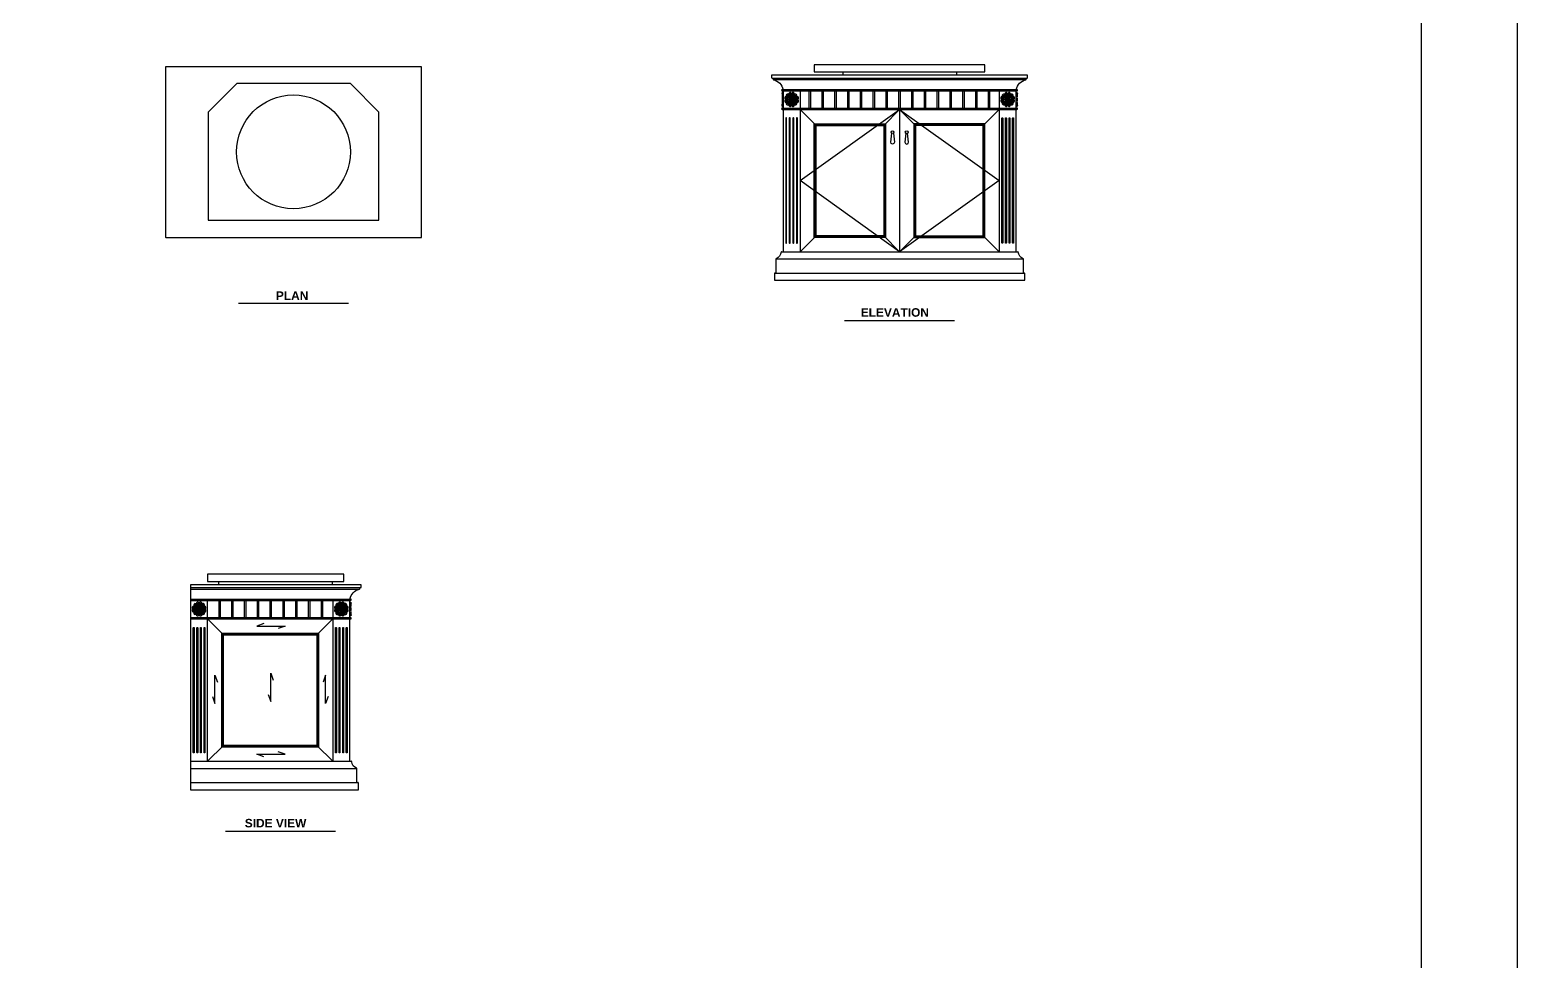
# Model space of a CAD drawing. Header units: inches. Extents: x 10 to 52.5, y 12.6 to 37.4.
# Drawn here: x 25.8 to 31.03, y 19.12 to 22.4 of the extents above; entities that cross this region are included whole.
import ezdxf

# ---------------------------------------------------------------- set-up
doc = ezdxf.new("R2010")
doc.units = ezdxf.units.IN
doc.header["$MEASUREMENT"] = 0
for name, color, linetype in [('02', 2, 'Continuous'), ('4', 4, 'Continuous'), ('kadrbm', 4, 'Continuous')]:
    doc.layers.add(name, color=color, linetype=linetype)
doc.styles.add('HT', font='swisseb.ttf')

# ---------------------------------------------------------------- blocks, each defined once
blk = doc.blocks.new('kadrbm')
at = {"layer": 'kadrbm', "color": 4}
blk.add_lwpolyline([(0, 0), (0, 24.7972), (21, 24.7972), (21, 0), (0, 0)], close=True, dxfattribs=at)
blk.add_lwpolyline([(20.6631, 0.3257), (20.6631, 24.4603), (0.3369, 24.4603), (0.3369, 0.3257), (20.6631, 0.3257)], dxfattribs=at)

msp = doc.modelspace()

# ---------------------------------------------------------------- linework, layer by layer
at = {"layer": '02'}
for p, q in [((28.4072, 22.2271), (29.3032, 22.2271)), ((28.4111, 22.2221), (29.2994, 22.2221)), ((28.4427, 22.1871), (29.2677, 22.1871)), ((28.4427, 22.1821), (29.2677, 22.1821)), ((28.5377, 22.1221), (28.5377, 22.1821)), ((28.5427, 22.1221), (28.5427, 22.1821)), ((28.5827, 22.1221), (28.5827, 22.1821)), ((28.5877, 22.1221), (28.5877, 22.1821)), ((28.6277, 22.1221), (28.6277, 22.1821)), ((28.6327, 22.1221), (28.6327, 22.1821)), ((28.6727, 22.1221), (28.6727, 22.1821)), ((28.6777, 22.1221), (28.6777, 22.1821)), ((28.7177, 22.1221), (28.7177, 22.1821)), ((28.7227, 22.1221), (28.7227, 22.1821)), ((28.7627, 22.1221), (28.7627, 22.1821)), ((28.7677, 22.1221), (28.7677, 22.1821)), ((28.8077, 22.1221), (28.8077, 22.1821)), ((28.8127, 22.1221), (28.8127, 22.1821)), ((28.8527, 22.1221), (28.8527, 22.1821)), ((28.8577, 22.1221), (28.8577, 22.1821)), ((28.8977, 22.1221), (28.8977, 22.1821)), ((28.9027, 22.1221), (28.9027, 22.1821)), ((28.9427, 22.1221), (28.9427, 22.1821)), ((28.9477, 22.1221), (28.9477, 22.1821)), ((28.9877, 22.1221), (28.9877, 22.1821)), ((28.9927, 22.1221), (28.9927, 22.1821)), ((29.0327, 22.1221), (29.0327, 22.1821)), ((29.0377, 22.1221), (29.0377, 22.1821)), ((29.0777, 22.1221), (29.0777, 22.1821)), ((29.0827, 22.1221), (29.0827, 22.1821)), ((29.1227, 22.1221), (29.1227, 22.1821)), ((29.1277, 22.1221), (29.1277, 22.1821)), ((29.1677, 22.1221), (29.1677, 22.1821)), ((29.1727, 22.1221), (29.1727, 22.1821)), ((28.469, 22.1521), (28.455, 22.1521)), ((28.4698, 22.1552), (28.4577, 22.1622)), ((28.4698, 22.1489), (28.4577, 22.1419)), ((28.4721, 22.1575), (28.4651, 22.1696)), ((28.4721, 22.1467), (28.4651, 22.1345)), ((28.4752, 22.1583), (28.4752, 22.1723)), ((28.4752, 22.1458), (28.4752, 22.1318)), ((28.4784, 22.1575), (28.4854, 22.1696)), ((28.4784, 22.1467), (28.4854, 22.1345)), ((28.4807, 22.1552), (28.4928, 22.1622)), ((28.4807, 22.1489), (28.4928, 22.1419)), ((28.4955, 22.1521), (28.4815, 22.1521)), ((29.229, 22.1521), (29.215, 22.1521)), ((29.2298, 22.1552), (29.2177, 22.1622)), ((29.2298, 22.1489), (29.2177, 22.1419)), ((29.2321, 22.1575), (29.2251, 22.1696)), ((29.2321, 22.1467), (29.2251, 22.1345)), ((29.2352, 22.1583), (29.2352, 22.1723)), ((29.2352, 22.1458), (29.2352, 22.1318)), ((29.2384, 22.1575), (29.2454, 22.1696)), ((29.2384, 22.1467), (29.2454, 22.1345)), ((29.2407, 22.1552), (29.2528, 22.1622)), ((29.2407, 22.1489), (29.2528, 22.1419)), ((29.2415, 22.1521), (29.2555, 22.1521)), ((28.4427, 22.1221), (29.2677, 22.1221)), ((28.4427, 22.1171), (29.2677, 22.1171)), ((28.5052, 22.1171), (28.5612, 22.0611)), ((28.7992, 22.0611), (28.8552, 22.1171)), ((28.9052, 22.0671), (28.8552, 22.1171)), ((29.1552, 22.0671), (29.2052, 22.1171)), ((28.5612, 21.6731), (28.5052, 21.6171)), ((28.7992, 21.6731), (28.8552, 21.6171)), ((28.8552, 21.6171), (28.9052, 21.6671)), ((29.1552, 21.6671), (29.2052, 21.6171)), ((28.4208, 21.5921), (29.2897, 21.5921)), ((28.4172, 21.5421), (29.2932, 21.5421)), ((26.5312, 21.4365), (26.9178, 21.4365)), ((28.6619, 21.3757), (29.0486, 21.3757)), ((26.9603, 20.4363), (26.3623, 20.4363)), ((26.3623, 20.4313), (26.9565, 20.4313)), ((26.3623, 20.3963), (26.9248, 20.3963)), ((26.3623, 20.3913), (26.9248, 20.3913)), ((26.3722, 20.3613), (26.3861, 20.3613)), ((26.3749, 20.3714), (26.3851, 20.3655)), ((26.3749, 20.3513), (26.3851, 20.3572)), ((26.3823, 20.3788), (26.3882, 20.3686)), ((26.3823, 20.3439), (26.3882, 20.3541)), ((26.3851, 20.3655), (26.3869, 20.3645)), ((26.3851, 20.3572), (26.3869, 20.3582)), ((26.3882, 20.3686), (26.3892, 20.3668)), ((26.3882, 20.3541), (26.3892, 20.3559)), ((26.3923, 20.3815), (26.3923, 20.3676)), ((26.3923, 20.3412), (26.3923, 20.3551)), ((26.3965, 20.3686), (26.3955, 20.3668)), ((26.3965, 20.3541), (26.3955, 20.3559)), ((26.4024, 20.3788), (26.3965, 20.3686)), ((26.4024, 20.3439), (26.3965, 20.3541)), ((26.3996, 20.3655), (26.3978, 20.3645)), ((26.3996, 20.3572), (26.3978, 20.3582)), ((26.4125, 20.3613), (26.3986, 20.3613)), ((26.4098, 20.3714), (26.3996, 20.3655)), ((26.4098, 20.3513), (26.3996, 20.3572)), ((26.4611, 20.3913), (26.4611, 20.3313)), ((26.4661, 20.3913), (26.4661, 20.3313)), ((26.5061, 20.3913), (26.5061, 20.3313)), ((26.5111, 20.3913), (26.5111, 20.3313)), ((26.5511, 20.3913), (26.5511, 20.3313)), ((26.5561, 20.3913), (26.5561, 20.3313)), ((26.5961, 20.3913), (26.5961, 20.3313)), ((26.6011, 20.3913), (26.6011, 20.3313)), ((26.6411, 20.3913), (26.6411, 20.3313)), ((26.6461, 20.3913), (26.6461, 20.3313)), ((26.6861, 20.3913), (26.6861, 20.3313)), ((26.6911, 20.3913), (26.6911, 20.3313)), ((26.7311, 20.3913), (26.7311, 20.3313)), ((26.7361, 20.3913), (26.7361, 20.3313)), ((26.7761, 20.3913), (26.7761, 20.3313)), ((26.7811, 20.3913), (26.7811, 20.3313)), ((26.8211, 20.3913), (26.8211, 20.3313)), ((26.8261, 20.3913), (26.8261, 20.3313)), ((26.8721, 20.3613), (26.8861, 20.3613)), ((26.8869, 20.3645), (26.8748, 20.3715)), ((26.8869, 20.3582), (26.8748, 20.3512)), ((26.8892, 20.3667), (26.8822, 20.3789)), ((26.8892, 20.3559), (26.8822, 20.3438)), ((26.8923, 20.3676), (26.8923, 20.3816)), ((26.8923, 20.3551), (26.8923, 20.3411)), ((26.8955, 20.3667), (26.9025, 20.3789)), ((26.8955, 20.3559), (26.9025, 20.3438)), ((26.8978, 20.3645), (26.9099, 20.3715)), ((26.8978, 20.3582), (26.9099, 20.3512)), ((26.8986, 20.3613), (26.9126, 20.3613)), ((26.3623, 20.3313), (26.9248, 20.3313)), ((26.3623, 20.3263), (26.9248, 20.3263)), ((26.4783, 20.2703), (26.4223, 20.3263)), ((26.8063, 20.2703), (26.8623, 20.3263)), ((26.4783, 19.8823), (26.4223, 19.8263)), ((26.8063, 19.8823), (26.8623, 19.8263)), ((26.3623, 19.8013), (26.9468, 19.8013)), ((26.3623, 19.7513), (26.9503, 19.7513)), ((26.4852, 19.581), (26.8719, 19.581))]:
    msp.add_line(p, q, dxfattribs=at)
for points in [[(28.4452, 22.1763), (28.4436, 22.1763, 0.414214), (28.4411, 22.1738, -0.027913), (28.4427, 22.1595, 0.123402), (28.4427, 22.144, -0.026761), (28.4411, 22.1303, 0.414214), (28.4436, 22.1278), (28.4452, 22.1278)], [(29.2652, 22.1763), (29.2669, 22.1763, -0.414214), (29.2694, 22.1738, 0.027913), (29.2678, 22.1595, -0.123402), (29.2678, 22.144, 0.026761), (29.2694, 22.1303, -0.414214), (29.2669, 22.1278), (29.2652, 22.1278)], [(26.9223, 20.3856), (26.924, 20.3856, -0.414214), (26.9265, 20.3831, 0.027913), (26.9249, 20.3688, -0.123402), (26.9249, 20.3533, 0.026761), (26.9265, 20.3396, -0.414214), (26.924, 20.3371), (26.9223, 20.3371)]]:
    msp.add_lwpolyline(points, format="xyb", dxfattribs=at)
for points in [[(28.4854, 22.1696, 1.023613), (28.4752, 22.1723, 1.023613), (28.4651, 22.1696, 1.023613), (28.4577, 22.1622, 1.023613), (28.455, 22.1521, 1.023613), (28.4577, 22.1419, 1.023613), (28.4651, 22.1345, 1.023613), (28.4752, 22.1318, 1.023613), (28.4854, 22.1345, 1.023613), (28.4928, 22.1419, 1.023613), (28.4955, 22.1521, 1.023613), (28.4928, 22.1622, 1.023613)], [(28.4843, 22.1521, 0.705494), (28.4831, 22.1566, 0.705494), (28.4798, 22.1599, 0.705494), (28.4752, 22.1611, 0.705494), (28.4707, 22.1599, 0.705494), (28.4674, 22.1566, 0.705494), (28.4662, 22.1521, 0.705494), (28.4674, 22.1475, 0.705494), (28.4707, 22.1442, 0.705494), (28.4752, 22.143, 0.705494), (28.4798, 22.1442, 0.705494), (28.4831, 22.1475, 0.705494)], [(28.4578, 22.0861, 1), (28.4548, 22.0861), (28.4548, 21.6481, 1), (28.4578, 21.6481)], [(28.4704, 22.0861, 1), (28.4674, 22.0861), (28.4674, 21.6481, 1), (28.4704, 21.6481)], [(28.483, 22.0861, 1), (28.48, 22.0861), (28.48, 21.6481, 1), (28.483, 21.6481)], [(28.4956, 22.0861, 1), (28.4926, 22.0861), (28.4926, 21.6481, 1), (28.4956, 21.6481)], [(29.2148, 22.0861, -1), (29.2178, 22.0861), (29.2178, 21.6481, -1), (29.2148, 21.6481)], [(29.2274, 22.0861, -1), (29.2304, 22.0861), (29.2304, 21.6481, -1), (29.2274, 21.6481)], [(29.24, 22.0861, -1), (29.243, 22.0861), (29.243, 21.6481, -1), (29.24, 21.6481)], [(29.2526, 22.0861, -1), (29.2556, 22.0861), (29.2556, 21.6481, -1), (29.2526, 21.6481)], [(26.3719, 20.2953, -1), (26.3749, 20.2953), (26.3749, 19.8573, -1), (26.3719, 19.8573)], [(26.3845, 20.2953, -1), (26.3875, 20.2953), (26.3875, 19.8573, -1), (26.3845, 19.8573)], [(26.3971, 20.2953, -1), (26.4001, 20.2953), (26.4001, 19.8573, -1), (26.3971, 19.8573)], [(26.4097, 20.2953, -1), (26.4127, 20.2953), (26.4127, 19.8573, -1), (26.4097, 19.8573)], [(26.8719, 20.2953, -1), (26.8749, 20.2953), (26.8749, 19.8573, -1), (26.8719, 19.8573)], [(26.8845, 20.2953, -1), (26.8875, 20.2953), (26.8875, 19.8573, -1), (26.8845, 19.8573)], [(26.8971, 20.2953, -1), (26.9001, 20.2953), (26.9001, 19.8573, -1), (26.8971, 19.8573)], [(26.9097, 20.2953, -1), (26.9127, 20.2953), (26.9127, 19.8573, -1), (26.9097, 19.8573)]]:
    msp.add_lwpolyline(points, format="xyb", close=True, dxfattribs=at)
for points in [[(28.8552, 22.1171), (29.2052, 21.8671), (28.8552, 21.6171), (28.5052, 21.8671), (28.8552, 22.1171)], [(26.6203, 20.3104), (26.5953, 20.3016), (26.6953, 20.3016), (26.6703, 20.2928)], [(26.6354, 20.0614), (26.6442, 20.0364), (26.6442, 20.1364), (26.653, 20.1114)], [(26.4388, 20.0538), (26.4476, 20.0288), (26.4476, 20.1288), (26.4564, 20.1038)], [(26.8458, 20.0538), (26.837, 20.0288), (26.837, 20.1288), (26.8282, 20.1038)], [(26.6203, 19.8423), (26.5953, 19.8511), (26.6953, 19.8511), (26.6703, 19.8599)]]:
    msp.add_lwpolyline(points, dxfattribs=at)
for points in [[(28.5552, 21.6671), (28.5552, 22.0671), (28.8052, 22.0671), (28.8052, 21.6671)], [(28.5582, 21.6701), (28.5582, 22.0641), (28.8022, 22.0641), (28.8022, 21.6701)], [(28.5612, 21.6731), (28.5612, 22.0611), (28.7992, 22.0611), (28.7992, 21.6731)], [(29.1552, 21.6671), (29.1552, 22.0671), (28.9052, 22.0671), (28.9052, 21.6671)], [(29.1522, 21.6701), (29.1522, 22.0641), (28.9082, 22.0641), (28.9082, 21.6701)], [(29.1492, 21.6731), (29.1492, 22.0611), (28.9112, 22.0611), (28.9112, 21.6731)], [(26.4723, 20.2763), (26.8123, 20.2763), (26.8123, 19.8763), (26.4723, 19.8763)], [(26.4753, 20.2733), (26.8093, 20.2733), (26.8093, 19.8793), (26.4753, 19.8793)], [(26.4783, 20.2703), (26.8063, 20.2703), (26.8063, 19.8823), (26.4783, 19.8823)]]:
    msp.add_lwpolyline(points, close=True, dxfattribs=at)
for centre, radius in [((26.724, 21.968), 0.2), ((28.4752, 22.1521), 0.00625), ((29.2352, 22.1521), 0.00625), ((26.3923, 20.3613), 0.00625), ((26.8923, 20.3613), 0.00625)]:
    msp.add_circle(centre, radius, dxfattribs=at)
for centre, radius, start, end in [((28.4319, 22.1577), 0.0409, 8.1963, 25.0638), ((28.4405, 22.1786), 0.0409, 338.1963, 355.0638), ((29.2301, 22.1711), 0.00524, 13.6629, 196.3371), ((29.27, 22.1786), 0.0409, 184.9362, 201.8037), ((29.2403, 22.1711), 0.00524, 343.6629, 166.3371), ((29.2786, 22.1577), 0.0409, 154.9362, 171.8037), ((28.4487, 22.1173), 0.0409, 68.1963, 85.0638), ((28.4696, 22.1087), 0.0409, 98.1963, 115.0638), ((28.46, 22.1346), 0.0159, 85.303, 112.8152), ((28.4589, 22.1718), 0.0177, 254.4006, 280.1728), ((28.4533, 22.1446), 0.0159, 55.303, 82.8152), ((28.4512, 22.161), 0.0177, 284.4006, 310.1728), ((28.4707, 22.1293), 0.0159, 115.303, 142.8152), ((28.4349, 22.1352), 0.0409, 38.1963, 55.0638), ((28.471, 22.1774), 0.0177, 224.4006, 250.1728), ((28.4921, 22.1117), 0.0409, 128.1963, 145.0638), ((28.4525, 22.1566), 0.0159, 25.303, 52.8152), ((28.4499, 22.1478), 0.0177, 314.4006, 340.1728), ((28.4827, 22.1301), 0.0159, 145.303, 172.8152), ((28.4842, 22.1761), 0.0177, 194.4006, 220.1728), ((28.464, 22.164), 0.0145, 291.0991, 335.4535), ((28.51, 22.1255), 0.0409, 158.1963, 175.0638), ((28.4862, 22.1615), 0.0183, 203.2489, 238.2062), ((28.4636, 22.1634), 0.0176, 294.9163, 336.4707), ((28.4903, 22.1636), 0.02, 199.1897, 235.6184), ((28.4578, 22.1673), 0.0159, 355.303, 22.8152), ((28.4555, 22.1357), 0.0177, 344.4006, 10.1728), ((28.4871, 22.1607), 0.0122, 191.3691, 240.9126), ((28.4651, 22.1597), 0.0173, 306.9467, 339.3859), ((28.4927, 22.1368), 0.0159, 175.303, 202.8152), ((28.495, 22.1684), 0.0177, 164.4006, 190.1728), ((28.5186, 22.1465), 0.0409, 188.1963, 205.0638), ((28.4663, 22.128), 0.0177, 14.4006, 40.1728), ((28.4678, 22.174), 0.0159, 325.303, 352.8152), ((28.5156, 22.1689), 0.0409, 218.1963, 235.0638), ((28.498, 22.1475), 0.0159, 205.303, 232.8152), ((28.4584, 22.1924), 0.0409, 308.1963, 325.0638), ((28.5006, 22.1563), 0.0177, 134.4006, 160.1728), ((28.4795, 22.1268), 0.0177, 44.4006, 70.1728), ((28.4798, 22.1748), 0.0159, 295.303, 322.8152), ((28.5018, 22.1868), 0.0409, 248.1963, 265.0638), ((28.4809, 22.1954), 0.0409, 278.1963, 295.0638), ((28.4993, 22.1431), 0.0177, 104.4006, 130.1728), ((28.4972, 22.1595), 0.0159, 235.303, 262.8152), ((28.4916, 22.1323), 0.0177, 74.4006, 100.1728), ((28.4905, 22.1695), 0.0159, 265.303, 292.8152), ((29.2162, 22.1572), 0.00524, 73.6629, 256.3371), ((29.2162, 22.147), 0.00524, 103.6629, 286.3371), ((29.2087, 22.1868), 0.0409, 274.9362, 291.8037), ((29.2296, 22.1954), 0.0409, 244.9362, 261.8037), ((29.22, 22.1695), 0.0159, 247.1848, 274.697), ((29.2189, 22.1323), 0.0177, 79.8272, 105.5994), ((29.2133, 22.1595), 0.0159, 277.1848, 304.697), ((29.2112, 22.1431), 0.0177, 49.8272, 75.5994), ((29.2213, 22.166), 0.00524, 43.6629, 226.3371), ((29.2213, 22.1381), 0.00524, 133.6629, 316.3371), ((29.2307, 22.1748), 0.0159, 217.1848, 244.697), ((29.1949, 22.1689), 0.0409, 304.9362, 321.8037), ((29.231, 22.1268), 0.0177, 109.8272, 135.5994), ((29.2521, 22.1924), 0.0409, 214.9362, 231.8037), ((29.2125, 22.1475), 0.0159, 307.1848, 334.697), ((29.2099, 22.1563), 0.0177, 19.8272, 45.5994), ((29.2301, 22.133), 0.00524, 163.6629, 346.3371), ((29.2276, 22.1541), 0.00249, 94.5945, 265.2795), ((29.2427, 22.174), 0.0159, 187.1848, 214.697), ((29.2442, 22.128), 0.0177, 139.8272, 165.5994), ((29.2296, 22.1577), 0.00249, 64.5945, 205.4055), ((29.2296, 22.1465), 0.00249, 154.5945, 295.4055), ((29.1919, 22.1465), 0.0409, 334.9362, 351.8037), ((29.2454, 22.1597), 0.0173, 200.6141, 233.0533), ((29.2234, 22.1607), 0.0122, 299.0874, 348.6309), ((29.2332, 22.1597), 0.00249, 34.5945, 175.4055), ((29.2469, 22.1634), 0.0176, 203.5293, 245.0837), ((29.2332, 22.1444), 0.00249, 184.5945, 325.4055), ((29.2202, 22.1636), 0.02, 304.3816, 340.8103), ((29.2178, 22.1368), 0.0159, 337.1848, 4.697), ((29.2155, 22.1684), 0.0177, 349.8272, 15.5994), ((29.2465, 22.164), 0.0145, 204.5465, 248.9009), ((29.2243, 22.1615), 0.0183, 301.7938, 336.7511), ((29.2373, 22.1597), 0.00249, 4.5945, 145.4055), ((29.2373, 22.1444), 0.00249, 214.5945, 355.4055), ((29.2403, 22.133), 0.00524, 193.6629, 16.3371), ((29.2527, 22.1673), 0.0159, 157.1848, 184.697), ((29.255, 22.1357), 0.0177, 169.8272, 195.5994), ((29.2005, 22.1255), 0.0409, 4.9362, 21.8037), ((29.2263, 22.1761), 0.0177, 319.8272, 345.5994), ((29.2409, 22.1577), 0.00249, 334.5945, 115.4055), ((29.2409, 22.1465), 0.00249, 244.5945, 25.4055), ((29.2278, 22.1301), 0.0159, 7.1848, 34.697), ((29.2429, 22.15), 0.00249, 274.5945, 85.4747), ((29.2756, 22.1352), 0.0409, 124.9362, 141.8037), ((29.258, 22.1566), 0.0159, 127.1848, 154.697), ((29.2184, 22.1117), 0.0409, 34.9362, 51.8037), ((29.2606, 22.1478), 0.0177, 199.8272, 225.5994), ((29.2492, 22.166), 0.00524, 313.6629, 136.3371), ((29.2492, 22.1381), 0.00524, 223.6629, 46.3371), ((29.2395, 22.1774), 0.0177, 289.8272, 315.5994), ((29.2618, 22.1173), 0.0409, 94.9362, 111.8037), ((29.2398, 22.1293), 0.0159, 37.1848, 64.697), ((29.2409, 22.1087), 0.0409, 64.9362, 81.8037), ((29.2593, 22.161), 0.0177, 229.8272, 255.5994), ((29.2572, 22.1446), 0.0159, 97.1848, 124.697), ((29.2516, 22.1718), 0.0177, 259.8272, 285.5994), ((29.2505, 22.1346), 0.0159, 67.1848, 94.697), ((29.2543, 22.1572), 0.00524, 283.6629, 106.3371), ((29.2543, 22.147), 0.00524, 253.6629, 76.3371), ((26.3732, 20.3665), 0.00522, 48.6169, 281.3831), ((26.3732, 20.3562), 0.00522, 78.6169, 311.3831), ((26.3811, 20.4267), 0.0636, 260.9273, 269.0727), ((26.3701, 20.3009), 0.063, 80.8915, 89.1085), ((26.3811, 20.296), 0.0636, 90.9273, 99.0727), ((26.3709, 20.4131), 0.0543, 270.2288, 279.7712), ((26.3596, 20.3045), 0.0636, 70.9273, 79.0727), ((26.3904, 20.4193), 0.0556, 250.3442, 259.6558), ((26.3924, 20.2957), 0.0636, 100.9273, 109.0727), ((26.3617, 20.4105), 0.0556, 280.3442, 289.6558), ((26.3499, 20.3104), 0.0636, 60.9273, 69.0727), ((26.3996, 20.4169), 0.0543, 240.2288, 249.7712), ((26.3499, 20.4123), 0.0636, 290.9273, 299.0727), ((26.4033, 20.2979), 0.063, 110.8915, 119.1085), ((26.3784, 20.3753), 0.00522, 18.6169, 251.3831), ((26.3784, 20.3474), 0.00522, 108.6169, 341.3831), ((26.4153, 20.4235), 0.0636, 230.9273, 239.0727), ((26.3428, 20.3201), 0.063, 50.8915, 59.1085), ((26.4153, 20.2991), 0.0636, 120.9273, 129.0727), ((26.3479, 20.3954), 0.0543, 300.2288, 309.7712), ((26.3356, 20.3284), 0.0636, 40.9273, 49.0727), ((26.4196, 20.4125), 0.0556, 220.3442, 229.6558), ((26.4252, 20.3046), 0.0636, 130.9273, 139.0727), ((26.3412, 20.3886), 0.0556, 310.3442, 319.6558), ((26.3301, 20.3384), 0.0636, 30.9273, 39.0727), ((26.4264, 20.4058), 0.0543, 210.2288, 219.7712), ((26.3301, 20.3843), 0.0636, 320.9273, 329.0727), ((26.4336, 20.3118), 0.063, 140.8915, 149.1085), ((26.3872, 20.3804), 0.00522, 348.6169, 221.3831), ((26.3872, 20.3422), 0.00522, 138.6169, 11.3831), ((26.3844, 20.3635), 0.00217, 69.6731, 260.3269), ((26.3844, 20.3592), 0.00217, 99.6731, 320.2834), ((26.4433, 20.4037), 0.0636, 200.9273, 209.0727), ((26.3289, 20.3504), 0.063, 20.8915, 29.1085), ((26.4433, 20.3189), 0.0636, 150.9273, 159.0727), ((26.3368, 20.3686), 0.0543, 330.2288, 339.7712), ((26.3865, 20.3672), 0.00217, 39.6731, 230.3269), ((26.3896, 20.3511), 0.0108, 41.0758, 108.9242), ((26.3267, 20.3612), 0.0636, 10.9273, 19.0727), ((26.4415, 20.392), 0.0556, 190.3442, 199.6558), ((26.4492, 20.3286), 0.0636, 160.9273, 169.0727), ((26.3344, 20.3594), 0.0556, 340.3442, 349.6558), ((26.3898, 20.352), 0.00685, 34.8303, 115.1697), ((26.3902, 20.3693), 0.00217, 350.3269, 200.3269), ((26.3902, 20.3534), 0.00217, 159.6731, 350.3269), ((26.327, 20.3726), 0.0636, 0.9273, 9.0727), ((26.4441, 20.3828), 0.0543, 180.2288, 189.7712), ((26.327, 20.3501), 0.0636, 350.9273, 359.0727), ((26.4528, 20.3391), 0.063, 170.8915, 179.1085), ((26.4013, 20.3589), 0.00975, 126.7621, 203.2379), ((26.3975, 20.3804), 0.00522, 318.6169, 191.3831), ((26.3975, 20.3422), 0.00522, 168.6169, 41.3831), ((26.3945, 20.3534), 0.00217, 189.6731, 20.3269), ((26.3319, 20.3836), 0.063, 350.8915, 359.1085), ((26.4577, 20.3726), 0.0636, 170.9273, 179.0727), ((26.3406, 20.3399), 0.0543, 0.2288, 9.7712), ((26.4577, 20.3501), 0.0636, 180.9273, 189.0727), ((26.4024, 20.3587), 0.00742, 128.4656, 201.5344), ((26.4503, 20.3633), 0.0556, 160.3442, 169.6558), ((26.3355, 20.3941), 0.0636, 340.9273, 349.0727), ((26.458, 20.3614), 0.0636, 190.9273, 199.0727), ((26.3432, 20.3307), 0.0556, 10.3442, 19.6558), ((26.3982, 20.3672), 0.00217, 309.6731, 170.2724), ((26.3982, 20.3555), 0.00217, 219.6731, 50.3269), ((26.3414, 20.4037), 0.0636, 330.9273, 339.0727), ((26.4479, 20.3541), 0.0543, 150.2288, 159.7712), ((26.3414, 20.3189), 0.0636, 20.9273, 29.0727), ((26.4558, 20.3723), 0.063, 200.8915, 209.1085), ((26.4003, 20.3635), 0.00217, 279.6731, 110.3269), ((26.4003, 20.3592), 0.00217, 249.6731, 80.3269), ((26.4545, 20.3384), 0.0636, 140.9273, 149.0727), ((26.3511, 20.4108), 0.063, 320.8915, 329.1085), ((26.4545, 20.3843), 0.0636, 210.9273, 219.0727), ((26.3583, 20.3169), 0.0543, 30.2288, 39.7712), ((26.3595, 20.4181), 0.0636, 310.9273, 319.0727), ((26.4435, 20.3341), 0.0556, 130.3442, 139.6558), ((26.4491, 20.3942), 0.0636, 220.9273, 229.0727), ((26.3651, 20.3102), 0.0556, 40.3442, 49.6558), ((26.4063, 20.3753), 0.00522, 288.6169, 161.3831), ((26.4063, 20.3474), 0.00522, 198.6169, 71.3831), ((26.3694, 20.4235), 0.0636, 300.9273, 309.0727), ((26.4368, 20.3273), 0.0543, 120.2288, 129.7712), ((26.3694, 20.2991), 0.0636, 50.9273, 59.0727), ((26.4418, 20.4026), 0.063, 230.8915, 239.1085), ((26.4347, 20.3104), 0.0636, 110.9273, 119.0727), ((26.3814, 20.4248), 0.063, 290.8915, 299.1085), ((26.4347, 20.4123), 0.0636, 240.9273, 249.0727), ((26.3851, 20.3058), 0.0543, 60.2288, 69.7712), ((26.3922, 20.427), 0.0636, 280.9273, 289.0727), ((26.423, 20.3122), 0.0556, 100.3442, 109.6558), ((26.4251, 20.4182), 0.0636, 250.9273, 259.0727), ((26.3943, 20.3034), 0.0556, 70.3442, 79.6558), ((26.4036, 20.4267), 0.0636, 270.9273, 279.0727), ((26.4138, 20.3096), 0.0543, 90.2288, 99.7712), ((26.4036, 20.296), 0.0636, 80.9273, 89.0727), ((26.4146, 20.4218), 0.063, 260.8915, 269.1085), ((26.4114, 20.3665), 0.00522, 258.6169, 131.3831), ((26.4114, 20.3562), 0.00522, 228.6169, 101.3831), ((26.8733, 20.3664), 0.00524, 73.6629, 256.3371), ((26.8733, 20.3562), 0.00524, 103.6629, 286.3371), ((26.8658, 20.3961), 0.0409, 274.9362, 291.8037), ((26.8867, 20.4047), 0.0409, 244.9362, 261.8037), ((26.8771, 20.3788), 0.0159, 247.1848, 274.697), ((26.876, 20.3416), 0.0177, 79.8272, 105.5994), ((26.8704, 20.3688), 0.0159, 277.1848, 304.697), ((26.8683, 20.3524), 0.0177, 49.8272, 75.5994), ((26.8784, 20.3753), 0.00524, 43.6629, 226.3371), ((26.8784, 20.3474), 0.00524, 133.6629, 316.3371), ((26.8878, 20.3841), 0.0159, 217.1848, 244.697), ((26.852, 20.3782), 0.0409, 304.9362, 321.8037), ((26.8881, 20.336), 0.0177, 109.8272, 135.5994), ((26.9092, 20.4017), 0.0409, 214.9362, 231.8037), ((26.8696, 20.3568), 0.0159, 307.1848, 334.697), ((26.867, 20.3656), 0.0177, 19.8272, 45.5994), ((26.8872, 20.3804), 0.00524, 13.6629, 196.3371), ((26.8847, 20.3634), 0.00249, 94.5945, 235.4055), ((26.8847, 20.3593), 0.00249, 124.5945, 295.3597), ((26.8998, 20.3833), 0.0159, 187.1848, 214.697), ((26.9013, 20.3373), 0.0177, 139.8272, 165.5994), ((26.8867, 20.3669), 0.00249, 64.5945, 205.4055), ((26.849, 20.3557), 0.0409, 334.9362, 351.8037), ((26.9025, 20.3689), 0.0173, 200.6141, 233.0533), ((26.9271, 20.3879), 0.0409, 184.9362, 201.8037), ((26.8805, 20.37), 0.0122, 299.0874, 348.6309), ((26.8903, 20.369), 0.00249, 34.5945, 175.4055), ((26.904, 20.3727), 0.0176, 203.5293, 245.0837), ((26.8903, 20.3537), 0.00249, 184.5945, 325.4055), ((26.8773, 20.3729), 0.02, 304.3816, 340.8103), ((26.8749, 20.3461), 0.0159, 337.1848, 4.697), ((26.8726, 20.3777), 0.0177, 349.8272, 15.5994), ((26.9036, 20.3733), 0.0145, 204.5465, 248.9009), ((26.8814, 20.3708), 0.0183, 301.7938, 336.7511), ((26.8974, 20.3804), 0.00524, 343.6629, 166.3371), ((26.8944, 20.3537), 0.00249, 214.5945, 355.4055), ((26.9098, 20.3766), 0.0159, 157.1848, 184.697), ((26.9121, 20.345), 0.0177, 169.8272, 195.5994), ((26.9357, 20.3669), 0.0409, 154.9362, 171.8037), ((26.8576, 20.3348), 0.0409, 4.9362, 21.8037), ((26.898, 20.3669), 0.00249, 334.5945, 145.6353), ((26.8834, 20.3854), 0.0177, 319.8272, 345.5994), ((26.898, 20.3557), 0.00249, 244.5945, 25.4055), ((26.8849, 20.3394), 0.0159, 7.1848, 34.697), ((26.9, 20.3634), 0.00249, 304.5945, 85.4055), ((26.9, 20.3593), 0.00249, 274.5945, 55.4055), ((26.9327, 20.3445), 0.0409, 124.9362, 141.8037), ((26.9151, 20.3659), 0.0159, 127.1848, 154.697), ((26.8755, 20.321), 0.0409, 34.9362, 51.8037), ((26.9176, 20.3571), 0.0177, 199.8272, 225.5994), ((26.9063, 20.3753), 0.00524, 313.6629, 136.3371), ((26.9063, 20.3474), 0.00524, 223.6629, 46.3371), ((26.8966, 20.3866), 0.0177, 289.8272, 315.5994), ((26.8969, 20.3386), 0.0159, 37.1848, 64.697), ((26.9189, 20.3266), 0.0409, 94.9362, 111.8037), ((26.8979, 20.318), 0.0409, 64.9362, 81.8037), ((26.9164, 20.3703), 0.0177, 229.8272, 255.5994), ((26.9143, 20.3539), 0.0159, 97.1848, 124.697), ((26.9087, 20.3811), 0.0177, 259.8272, 285.5994), ((26.9076, 20.3439), 0.0159, 67.1848, 94.697), ((26.9114, 20.3664), 0.00524, 283.6629, 106.3371), ((26.9114, 20.3562), 0.00524, 253.6629, 76.3371), ((26.8872, 20.3423), 0.00524, 163.6629, 346.3371), ((26.8974, 20.3423), 0.00524, 193.6629, 16.3371)]:
    msp.add_arc(centre, radius, start, end, dxfattribs=at)
at = {"layer": '4'}
for p, q in [((28.6552, 22.2491), (28.6552, 22.2371)), ((29.0552, 22.2491), (29.0552, 22.2371)), ((28.5052, 22.1821), (28.5052, 22.1221)), ((29.2052, 22.1821), (29.2052, 22.1221)), ((28.5052, 22.1171), (28.5052, 21.6171)), ((28.8552, 22.1171), (28.8552, 21.6171)), ((29.2052, 22.1171), (29.2052, 21.6171)), ((28.4402, 21.6171), (29.2703, 21.6171)), ((26.4613, 20.4463), (26.4613, 20.4583)), ((26.8613, 20.4463), (26.8613, 20.4583)), ((26.4223, 20.3313), (26.4223, 20.3913)), ((26.8623, 20.3913), (26.8623, 20.3313)), ((26.4223, 19.8263), (26.4223, 20.3263)), ((26.8623, 20.3263), (26.8623, 19.8263)), ((26.3623, 19.8263), (26.9274, 19.8263))]:
    msp.add_line(p, q, dxfattribs=at)
msp.add_lwpolyline([(27.1743, 21.6687), (27.1743, 22.2667), (26.2744, 22.2667), (26.2743, 21.6697, 0.414238), (26.2773, 21.6667), (27.1723, 21.6667, 0.414214)], format="xyb", close=True, dxfattribs=at)
for points in [[(29.3052, 22.2371), (28.4052, 22.2371), (28.4052, 22.2291, 0.414214), (28.4072, 22.2271)], [(28.4102, 22.2271), (28.4102, 22.2237, 0.348323), (28.4118, 22.2217, -0.294659), (28.4452, 22.1871)], [(29.2652, 22.1871, -0.294659), (29.2987, 22.2217, 0.348323), (29.3002, 22.2237), (29.3002, 22.2271)], [(29.3032, 22.2271, 0.414214), (29.3052, 22.2291), (29.3052, 22.2371)], [(28.4427, 22.1871, 1), (28.4427, 22.1821)], [(29.2677, 22.1821, 1), (29.2677, 22.1871)], [(28.4427, 22.1221, 1), (28.4427, 22.1171)], [(29.2677, 22.1171, 1), (29.2677, 22.1221)], [(28.8331, 22.0335), (28.8366, 22.0016, -1), (28.8239, 22.0016), (28.8274, 22.0335)], [(28.8774, 22.0335), (28.8739, 22.0016, 1), (28.8866, 22.0016), (28.8831, 22.0335)], [(28.4402, 21.6171, 0.39369), (28.4382, 21.6152, -0.289242), (28.4215, 21.5925, 0.308463), (28.4202, 21.5907), (28.4202, 21.5421)], [(29.2902, 21.5421), (29.2902, 21.5907, 0.308463), (29.289, 21.5925, -0.289242), (29.2723, 21.6152, 0.39369), (29.2703, 21.6171)], [(28.4172, 21.5421, 0.414214), (28.4152, 21.5401), (28.4152, 21.5171), (29.2952, 21.5171), (29.2952, 21.5401, 0.414214), (29.2932, 21.5421)], [(26.9603, 20.4363, 0.414214), (26.9623, 20.4383), (26.9623, 20.4463), (26.3623, 20.4463), (26.3623, 19.7263), (26.9523, 19.7263), (26.9523, 19.7493, 0.414214), (26.9503, 19.7513)], [(26.9223, 20.3963, -0.294659), (26.9558, 20.431, 0.348323), (26.9573, 20.433), (26.9573, 20.4363)], [(26.9248, 20.3913, 1), (26.9248, 20.3963)], [(26.9248, 20.3263, 1), (26.9248, 20.3313)], [(26.9473, 19.7513), (26.9473, 19.7999, 0.308463), (26.9461, 19.8018, -0.289242), (26.9294, 19.8245, 0.39369), (26.9274, 19.8263)]]:
    msp.add_lwpolyline(points, format="xyb", dxfattribs=at)
for points in [[(28.5552, 22.2741), (28.5552, 22.2491), (29.1552, 22.2491), (29.1552, 22.2741)], [(26.4243, 21.7281), (27.0245, 21.7281), (27.0245, 22.1081), (26.9244, 22.2081), (26.5244, 22.2081), (26.4243, 22.1081)], [(26.4213, 20.4833), (26.4213, 20.4583), (26.9013, 20.4583), (26.9013, 20.4833)]]:
    msp.add_lwpolyline(points, close=True, dxfattribs=at)
for points in [[(28.4452, 22.1821), (28.4452, 22.1221)], [(29.2652, 22.1221), (29.2652, 22.1821)], [(28.4452, 22.1171), (28.4452, 21.6171)], [(29.2652, 21.6171), (29.2652, 22.1171)], [(26.9223, 20.3313), (26.9223, 20.3913)], [(26.9223, 19.8263), (26.9223, 20.3263)]]:
    msp.add_lwpolyline(points, dxfattribs=at)
for centre in [(28.8302, 22.0374), (28.8802, 22.0374)]:
    msp.add_circle(centre, 0.005, dxfattribs=at)

# ---------------------------------------------------------------- block references
at = {"layer": 'kadrbm'}
msp.add_blockref('kadrbm', (10.0267, 12.5763), dxfattribs=at)

# ---------------------------------------------------------------- texts
at = {"layer": '02', "style": 'HT'}
for s, p in [('PLAN', (26.6622, 21.4478)), ('ELEVATION', (28.7185, 21.3886)), ('SIDE VIEW', (26.5528, 19.5939))]:
    msp.add_text(s, height=0.03, dxfattribs=at).set_placement(p)

doc.saveas('drawing.dxf')
